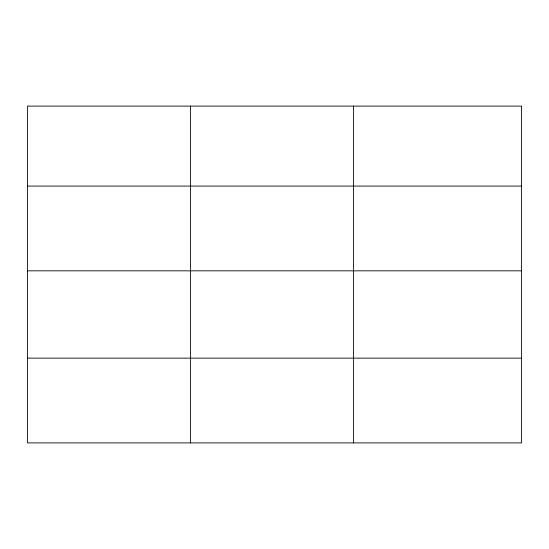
<?xml version="1.0" encoding="UTF-8"?>
<svg xmlns="http://www.w3.org/2000/svg" width="549" height="549" viewBox="0 0 549 549"><rect width="100%" height="100%" fill="white"/><g stroke="black" fill="none" stroke-linecap="round" stroke-linejoin="round"><path stroke-width="0.82" d="M521.55 270.829L521.55 106.101L27.45 106.101L27.45 442.899L521.55 442.899L521.55 270.829L27.45 270.829M27.45 186.084L521.55 186.084M27.45 358.147L521.55 358.147M353.556 106.101L353.556 442.899M190.503 106.101L190.503 442.899"/></g></svg>
